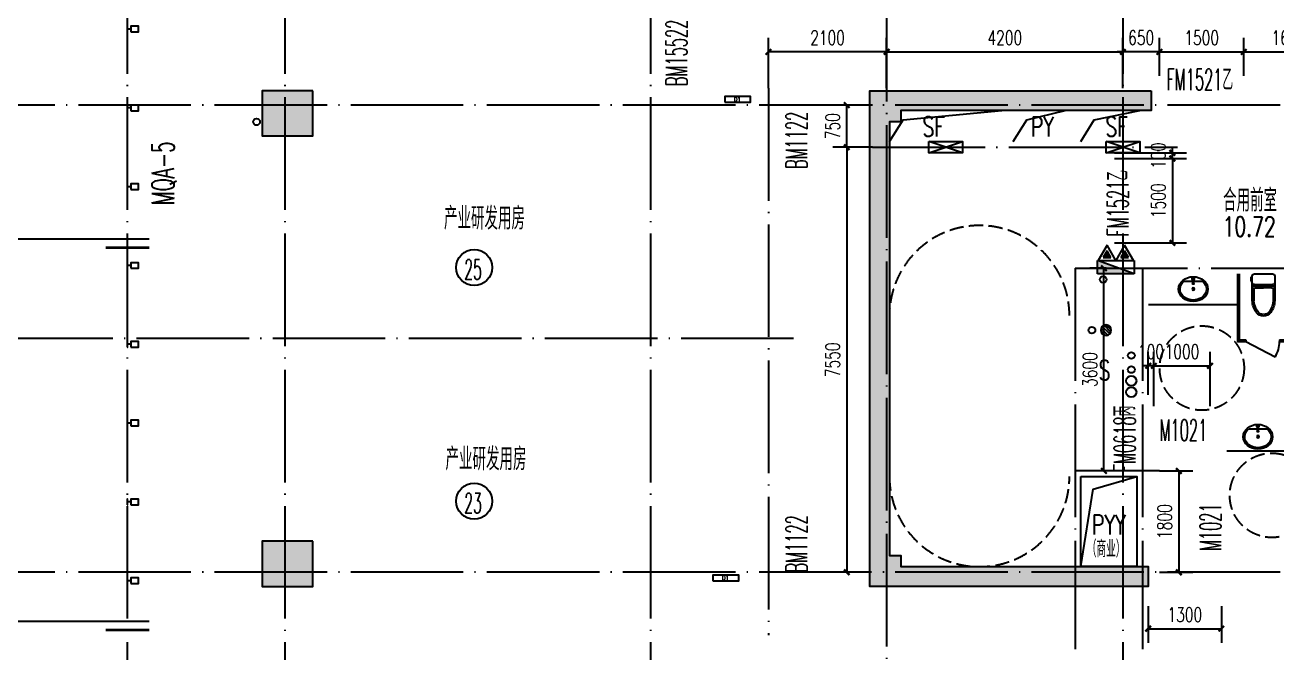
# Model space of a CAD drawing. Extents: x 1980812 to 2578970, y -669191 to 284498.
# Drawn here: x 1992050 to 2014305, y -177211 to -166057 of the extents above; entities that cross this region are included whole.
import ezdxf
from ezdxf.enums import TextEntityAlignment as Align

# ---------------------------------------------------------------- set-up
doc = ezdxf.new("R2010")
doc.units = 0
doc.header["$LTSCALE"] = 1000
doc.header["$MEASUREMENT"] = 0
for name, pattern in [('CONTINOUS', [0]), ('DASH', [0.35, 0.25, -0.1]), ('DOTE', [2.42, 2, -0.2, 0.02, -0.2])]:
    doc.linetypes.add(name, pattern=pattern)
for name, color, linetype in [('0-文字（管井）', 53, 'Continuous'), ('0-文字（防火门)', 22, 'Continuous'), ('A-FLOR-PFIX', 253, 'Continuous'), ('A-FLOR-TPTN', 44, 'Continuous'), ('COLU', 6, 'Continuous'), ('COLU_HATCH', 251, 'Continuous'), ('dote', 1, 'DOTE'), ('DQ-L', 2, 'Continuous'), ('DQ2', 2, 'Continuous'), ('EQUIP_地漏', 255, 'Continuous'), ('EQUIP_消火栓', 255, 'Continuous'), ('LINE', 31, 'Continuous'), ('STAIR', 2, 'Continuous'), ('VALVE_喷淋', 255, 'Continuous'), ('VPIPE-喷淋', 220, 'Continuous'), ('VPIPE-废水', 30, 'Continuous'), ('VPIPE-污水', 50, 'Continuous'), ('VPIPE-消防', 20, 'Continuous'), ('VPIPE-雨水', 140, 'Continuous'), ('WALL', 4, 'Continuous'), ('WINDOW', 2, 'Continuous'), ('幕墙编号', 14, 'Continuous'), ('房号', 231, 'Continuous'), ('房间名称', 7, 'Continuous'), ('栏杆', 143, 'Continuous'), ('留洞', 63, 'CONTINOUS'), ('空线', 3, 'Continuous'), ('窗户分隔', 133, 'Continuous'), ('节点', 3, 'Continuous'), ('详细尺寸', 11, 'Continuous'), ('详细标注', 231, 'Continuous'), ('门窗编号', 56, 'Continuous'), ('门窗编号（回迁图纸）', 56, 'Continuous')]:
    doc.layers.add(name, color=color, linetype=linetype)
doc.styles.add('_TCH_DIM_T3', font='SIMPLEX', dxfattribs={"width": 0.705882, "bigfont": 'GBCBIG'})
doc.styles.add('D8', font='txtw.shx', dxfattribs={"width": 0.7, "bigfont": 'hztxtw.shx'})
doc.styles.add('HZF', font='ROMANS2', dxfattribs={"width": 0.7, "bigfont": 'HZDF2'})
doc.styles.add('HZTXTW', font='txtw.shx', dxfattribs={"width": 0.6, "bigfont": 'hztxtw.shx'})
doc.dimstyles.new('_TCH_ARCH&&100', dxfattribs={"dimtxt": 255, "dimasz": 100, "dimexe": 250, "dimexo": 300, "dimgap": 122.5, "dimtad": 1, "dimdec": 0, "dimzin": 0, "dimdsep": 46, "dimtxsty": '_TCH_DIM_T3', "dimblk": 'ARCHTICK', "dimcen": 0.09, "dimclrt": 7, "dimazin": 2, "dimtfac": 1, "dimtdec": 0, "dimtix": 1, "dimtmove": 2, "dimatfit": 3, "dimfxl": 1, "dimtolj": 1, "dimtzin": 0, "dimarcsym": 0})

# ---------------------------------------------------------------- blocks, each defined once
blk = doc.blocks.new('A$C204647D6')
at = {"layer": 'dote'}
blk.add_line((8600, -7400), (8600, -17119.6), dxfattribs=at)
blk = doc.blocks.new('A$C18E54BEC')
at = {"layer": '房号'}
for centre in [(3367, -10586), (3367, -14737)]:
    blk.add_circle(centre, 320, dxfattribs=at)
at = {"layer": '房号', "style": 'HZTXTW', "width": 0.506757}
for s, p in [('25', (3192, -10800)), ('23', (3192, -14951))]:
    blk.add_text(s, height=358.4, dxfattribs=at).set_placement(p)
blk = doc.blocks.new('A$C1FE24B19')
at = {"layer": '房间名称', "style": 'HZTXTW', "width": 0.6}
for p in [(3551, -9712), (3578, -13987)]:
    blk.add_text('产业研发用房', height=400, rotation=0.0006, dxfattribs=at).set_placement(p, align=Align.MIDDLE_CENTER)
blk = doc.blocks.new('A-WC4')
for p, q in [((-200, 475), (-200, 40)), ((200, 40), (200, 475)), ((-228, 57), (-228, 130)), ((-228, 130), (-210, 130)), ((-210, 57), (-228, 57)), ((-210, 130), (-210, 115)), ((-210, 115), (-200, 115)), ((-210, 72), (-210, 115)), ((-200, 72), (-210, 72)), ((-210, 72), (-210, 57)), ((180, 220), (-180, 220)), ((-160, 190), (160, 190)), ((-160, 0), (160, 0))]:
    blk.add_line(p, q)
at = {"color": 251}
for p, q in [((-170, 270), (-170, 476)), ((170, 270), (170, 475)), ((-150, 250), (0, 250)), ((150, 250), (0, 250))]:
    blk.add_line(p, q, dxfattribs=at)
for centre, radius, start, end in [((189, 460), 389, 144.5404, 177.815), ((0, 590), 160, 90, 143.2005), ((0, 590), 160, 36.7995, 90), ((-189, 460), 389, 2.185, 35.4596), ((-180, 240), 20, 180, 270), ((180, 240), 20, 270, 0), ((-160, 150), 40, 90, 180), ((-160, 40), 40, 180, 270), ((160, 150), 40, 0, 90), ((160, 40), 40, 270, 0)]:
    blk.add_arc(centre, radius, start, end)
for centre, radius, start, end in [((189, 460), 359, 144.5982, 177.815), ((0, 590), 130, 90, 143.0508), ((0, 590), 130, 36.9492, 90), ((-189, 460), 359, 2.185, 35.4018), ((-150, 270), 20, 180, 270), ((150, 270), 20, 270, 0)]:
    blk.add_arc(centre, radius, start, end, dxfattribs=at)
blk = doc.blocks.new('A-UR2')
for p, q in [((-61, 284), (-116, 188)), ((116, 188), (61, 284)), ((-225, 190), (-225, 30)), ((-195, 0), (195, 0)), ((-168, 190), (-171, 199)), ((154, 180), (-154, 180)), ((171, 199), (168, 190)), ((225, 30), (225, 190))]:
    blk.add_line(p, q)
at = {"color": 252}
for p, q in [((-39, 272), (-91, 180)), ((91, 180), (39, 272))]:
    blk.add_line(p, q, dxfattribs=at)
blk.add_circle((0, 90), 25, dxfattribs=at)
for centre, radius, start, end in [((0, 250), 70, 29.4871, 150.5129), ((-198, 190), 27.5, 18.9246, 180), ((-195, 30), 30, 180, 270), ((-154, 195), 15, 198.9246, 270), ((-129, 195), 15, 270, 330.5129), ((129, 195), 15, 209.4871, 270), ((154, 195), 15, 270, 341.0754), ((198, 190), 27.5, 0, 161.0754), ((195, 30), 30, 270, 0)]:
    blk.add_arc(centre, radius, start, end)
blk.add_arc((0, 250), 45, 29.4871, 150.5129, dxfattribs=at)
blk = doc.blocks.new('A-SINK-4')
for p, q in [((-158, 126), (-13, 126)), ((-13, 78), (-13, 170)), ((13, 78), (-13, 78)), ((13, 170), (13, 78)), ((13, 126), (158, 126))]:
    blk.add_line(p, q)
blk.add_circle((0, 270), 20)
for centre, radius, start, end in [((0, 88), 19.5, 133.6408, 46.2627), ((0, 170), 13.5, 0, 180)]:
    blk.add_arc(centre, radius, start, end)
at = {"extrusion": (0, 0, -1)}
blk.add_ellipse((0, 270), major_axis=(260, 0), ratio=0.846154, dxfattribs=at)
blk.add_ellipse((0, 270), major_axis=(-235, 0), ratio=0.829787, start_param=2.310338, end_param=7.11444)
blk = doc.blocks.new('tbharthaergar')
at = {"layer": 'A-FLOR-PFIX'}
for p, q in [((2035, -3550), (458, -3550)), ((2900, -6150), (2900, -5600)), ((2900, -6150), (1850, -6150))]:
    blk.add_line(p, q, dxfattribs=at)
at = {"layer": 'A-FLOR-TPTN'}
for p, q in [((2965, -3000), (2965, -4170)), ((3835, -3000), (3835, -4170)), ((3865, -3000), (3865, -4170)), ((4735, -3000), (4735, -4541)), ((4765, -3000), (4765, -4541)), ((4735, -3604), (4735, -4541)), ((4765, -3604), (4765, -4541)), ((2185, -4170), (2185, -4200)), ((2185, -4200), (2705, -4475)), ((2785, -4170), (2785, -4200)), ((2785, -4170), (2935, -4170)), ((2965, -4170), (3085, -4170)), ((3085, -4170), (3085, -4200)), ((3085, -4200), (3605, -4475)), ((3685, -4170), (3835, -4170)), ((3685, -4170), (3685, -4200)), ((3685, -4200), (3985, -4200)), ((3865, -4170), (3985, -4170)), ((3985, -4170), (3985, -4200)), ((3985, -4200), (4505, -4475)), ((4585, -4170), (4735, -4170)), ((4585, -4170), (4585, -4200)), ((4585, -4200), (4735, -4200)), ((4750, -5346), (4352, -4661)), ((4765, -4541), (4735, -4541)), ((4735, -5346), (4735, -5500)), ((4765, -5346), (4735, -5346)), ((4765, -5346), (4765, -5500)), ((3110, -5600), (3110, -5900)), ((3140, -5600), (3140, -5900)), ((3810, -5600), (3810, -5900)), ((3840, -5600), (3840, -5900)), ((3110, -5900), (3140, -5900)), ((3810, -5900), (3840, -5900)), ((4750, -6400), (4322, -7192)), ((4180, -7300), (3660, -7025)), ((3350, -7300), (3350, -8200)), ((3580, -7300), (3350, -7300)), ((3380, -7330), (3380, -8200)), ((3580, -7330), (3380, -7330)), ((3580, -7300), (3580, -7330)), ((4650, -7300), (4180, -7300)), ((4180, -7300), (4180, -7330)), ((4650, -7330), (4180, -7330)), ((3380, -8200), (3350, -8200))]:
    blk.add_line(p, q, dxfattribs=at)
for points in [[(2035, -3000), (2035, -4200), (2185, -4200)], [(2065, -3000), (2065, -4170), (2185, -4170)], [(2935, -3000), (2935, -4170)], [(2785, -4200), (2965, -4200)], [(2935, -4200), (3085, -4200)]]:
    blk.add_lwpolyline(points, dxfattribs=at)
for centre, radius, start, end in [((2273, -4200), 512, 327.4617, 359.9502), ((3173, -4200), 512, 327.4617, 359.9502), ((4073, -4200), 512, 327.4617, 359.9502), ((4836, -5532), 997, 95.7943, 119.0455), ((4092, -7300), 512, 147.4617, 179.9502), ((4723, -6508), 792, 239.6591, 271.9796)]:
    blk.add_arc(centre, radius, start, end, dxfattribs=at)
at = {"layer": 'LINE', "linetype": 'DASH'}
for centre in [(1404, -4673), (2650, -6933)]:
    blk.add_circle(centre, 750, dxfattribs=at)
at = {"layer": '留洞'}
blk.add_lwpolyline([(4750, -6300), (4974, -5742), (6050, -5600)], dxfattribs=at)
blk.add_lwpolyline([(4750, -5600), (6050, -5600), (6050, -6300), (4750, -6300)], close=True, dxfattribs=at)
at = {"layer": 'A-FLOR-PFIX', "xscale": -1, "rotation": 180}
for name, p in [('A-SINK-4', (1250, -3000)), ('A-WC4', (2500, -3000)), ('A-WC4', (3400, -3000)), ('A-WC4', (4300, -3000)), ('A-WC4', (5450, -3000)), ('A-SINK-4', (2400, -5623))]:
    blk.add_blockref(name, p, dxfattribs=at)
at = {"layer": 'A-FLOR-PFIX', "rotation": 180}
for p in [(3450, -5600), (4150, -5600)]:
    blk.add_blockref('A-UR2', p, dxfattribs=at)
at = {"layer": 'A-FLOR-PFIX', "extrusion": (0, 0, -1), "zscale": -1, "rotation": 270}
blk.add_blockref('A-WC4', (-4650, -7750), dxfattribs=at)
at = {"layer": 'A-FLOR-PFIX', "extrusion": (0, 0, -1), "xscale": -1, "zscale": -1}
blk.add_blockref('A-WC4', (-5450, -8200), dxfattribs=at)
blk = doc.blocks.new('_ArchTick')
at = {"color": 0, "linetype": 'ByBlock', "const_width": 0.4}
blk.add_lwpolyline([(-0.5, -0.5), (0.5, 0.5)], dxfattribs=at)
blk = doc.blocks.new('*D1362')
at = {"layer": 'Defpoints', "color": 0, "transparency": 16777216}
for p in [(-5900, -8500), (-4600, -8500), (-4600, -9202)]:
    blk.add_point(p, dxfattribs=at)
at = {"layer": '详细标注', "color": 0, "lineweight": -2, "transparency": 16777216}
for p, q in [((-5900, -8800), (-5900, -9452)), ((-4600, -8800), (-4600, -9452)), ((-5900, -9202), (-4600, -9202))]:
    blk.add_line(p, q, dxfattribs=at)
at = {"layer": '详细标注', "color": 0, "lineweight": -2, "transparency": 16777216, "xscale": 100, "yscale": 100, "zscale": 100, "rotation": 180}
blk.add_blockref('_ArchTick', (-5900, -9202), dxfattribs=at)
at = {"layer": '详细标注', "color": 0, "lineweight": -2, "transparency": 16777216, "xscale": 100, "yscale": 100, "zscale": 100}
blk.add_blockref('_ArchTick', (-4600, -9202), dxfattribs=at)
at = {"layer": '详细标注', "color": 7, "transparency": 16777216, "insert": (-5250, -8952), "char_height": 255, "attachment_point": 5, "style": '_TCH_DIM_T3'}
blk.add_mtext('\\A1;1300', dxfattribs=at)
blk = doc.blocks.new('*D1363')
at = {"layer": 'Defpoints', "color": 0, "transparency": 16777216}
for p in [(-4200, 1044), (-5700, 316), (-4200, 316)]:
    blk.add_point(p, dxfattribs=at)
at = {"layer": '详细标注', "color": 0, "lineweight": -2, "transparency": 16777216}
for p, q in [((-5700, 616), (-5700, 1294)), ((-4200, 616), (-4200, 1294)), ((-5700, 1044), (-4200, 1044))]:
    blk.add_line(p, q, dxfattribs=at)
at = {"layer": '详细标注', "color": 0, "lineweight": -2, "transparency": 16777216, "xscale": 100, "yscale": 100, "zscale": 100, "rotation": 180}
blk.add_blockref('_ArchTick', (-5700, 1044), dxfattribs=at)
at = {"layer": '详细标注', "color": 0, "lineweight": -2, "transparency": 16777216, "xscale": 100, "yscale": 100, "zscale": 100}
blk.add_blockref('_ArchTick', (-4200, 1044), dxfattribs=at)
at = {"layer": '详细标注', "color": 7, "transparency": 16777216, "insert": (-4950, 1294), "char_height": 255, "attachment_point": 5, "style": '_TCH_DIM_T3'}
blk.add_mtext('\\A1;1500', dxfattribs=at)
blk = doc.blocks.new('*D1364')
at = {"layer": 'Defpoints', "color": 0, "transparency": 16777216}
for p in [(-6350, 1044), (-6350, 316), (-5700, 316)]:
    blk.add_point(p, dxfattribs=at)
at = {"layer": '详细标注', "color": 0, "lineweight": -2, "transparency": 16777216}
for p, q in [((-6350, 616), (-6350, 1294)), ((-5700, 616), (-5700, 1294)), ((-6350, 1044), (-6450, 1044)), ((-5700, 1044), (-6350, 1044)), ((-5700, 1044), (-5600, 1044))]:
    blk.add_line(p, q, dxfattribs=at)
at = {"layer": '详细标注', "color": 0, "lineweight": -2, "transparency": 16777216, "xscale": 100, "yscale": 100, "zscale": 100}
for p, rotation in [((-6350, 1044), 4.864060441018334e-09), ((-5700, 1044), 180.0000000048641)]:
    blk.add_blockref('_ArchTick', p, dxfattribs=dict(at, rotation=rotation))
at = {"layer": '详细标注', "color": 7, "transparency": 16777216, "insert": (-6025, 1294), "char_height": 255, "attachment_point": 5, "rotation": 0, "style": '_TCH_DIM_T3'}
blk.add_mtext('\\A1;650', dxfattribs=at)
blk = doc.blocks.new('*D1365')
at = {"layer": 'Defpoints', "color": 0, "transparency": 16777216}
for p in [(-6800, -850), (-6800, -2350), (-5470, -2350)]:
    blk.add_point(p, dxfattribs=at)
at = {"layer": '详细标注', "color": 0, "lineweight": -2, "transparency": 16777216}
for p, q in [((-6500, -850), (-5220, -850)), ((-5470, -850), (-5470, -2350)), ((-6500, -2350), (-5220, -2350))]:
    blk.add_line(p, q, dxfattribs=at)
at = {"layer": '详细标注', "color": 0, "lineweight": -2, "transparency": 16777216, "xscale": 100, "yscale": 100, "zscale": 100}
for p, rotation in [((-5470, -850), 90), ((-5470, -2350), 270)]:
    blk.add_blockref('_ArchTick', p, dxfattribs=dict(at, rotation=rotation))
at = {"layer": '详细标注', "color": 7, "transparency": 16777216, "insert": (-5720, -1600), "char_height": 255, "attachment_point": 5, "rotation": 90, "style": '_TCH_DIM_T3'}
blk.add_mtext('\\A1;1500', dxfattribs=at)
blk = doc.blocks.new('*D1366')
at = {"layer": 'Defpoints', "color": 0, "transparency": 16777216}
for p in [(-6800, -750), (-6800, -850), (-5470, -750)]:
    blk.add_point(p, dxfattribs=at)
at = {"layer": '详细标注', "color": 0, "lineweight": -2, "transparency": 16777216}
for p, q in [((-5470, -750), (-5470, -650)), ((-6500, -750), (-5220, -750)), ((-6500, -850), (-5220, -850)), ((-5470, -850), (-5470, -750)), ((-5470, -850), (-5470, -950))]:
    blk.add_line(p, q, dxfattribs=at)
at = {"layer": '详细标注', "color": 0, "lineweight": -2, "transparency": 16777216, "xscale": 100, "yscale": 100, "zscale": 100}
for p, rotation in [((-5470, -750), 270), ((-5470, -850), 90)]:
    blk.add_blockref('_ArchTick', p, dxfattribs=dict(at, rotation=rotation))
at = {"layer": '详细标注', "color": 7, "transparency": 16777216, "insert": (-5720, -800), "char_height": 255, "attachment_point": 5, "rotation": 90, "style": '_TCH_DIM_T3'}
blk.add_mtext('\\A1;100', dxfattribs=at)
blk = doc.blocks.new('*D1367')
at = {"layer": 'Defpoints', "color": 0, "transparency": 16777216}
for p in [(-6000, -6400), (-6000, -8200), (-5356, -8200)]:
    blk.add_point(p, dxfattribs=at)
at = {"layer": '详细标注', "color": 0, "lineweight": -2, "transparency": 16777216}
for p, q in [((-5700, -6400), (-5106, -6400)), ((-5356, -6400), (-5356, -8200)), ((-5700, -8200), (-5106, -8200))]:
    blk.add_line(p, q, dxfattribs=at)
at = {"layer": '详细标注', "color": 0, "lineweight": -2, "transparency": 16777216, "xscale": 100, "yscale": 100, "zscale": 100}
for p, rotation in [((-5356, -6400), 90), ((-5356, -8200), 270)]:
    blk.add_blockref('_ArchTick', p, dxfattribs=dict(at, rotation=rotation))
at = {"layer": '详细标注', "color": 7, "transparency": 16777216, "insert": (-5606, -7300), "char_height": 255, "attachment_point": 5, "rotation": 90, "style": '_TCH_DIM_T3'}
blk.add_mtext('\\A1;1800', dxfattribs=at)
blk = doc.blocks.new('*D1380')
at = {"layer": 'Defpoints', "color": 0, "transparency": 16777216}
for p in [(-2600, 1044), (-4200, 400), (-2600, 400)]:
    blk.add_point(p, dxfattribs=at)
at = {"layer": '详细标注', "color": 0, "lineweight": -2, "transparency": 16777216}
for p, q in [((-4200, 700), (-4200, 1294)), ((-2600, 700), (-2600, 1294)), ((-4200, 1044), (-2600, 1044))]:
    blk.add_line(p, q, dxfattribs=at)
at = {"layer": '详细标注', "color": 0, "lineweight": -2, "transparency": 16777216, "xscale": 100, "yscale": 100, "zscale": 100, "rotation": 180}
blk.add_blockref('_ArchTick', (-4200, 1044), dxfattribs=at)
at = {"layer": '详细标注', "color": 0, "lineweight": -2, "transparency": 16777216, "xscale": 100, "yscale": 100, "zscale": 100}
blk.add_blockref('_ArchTick', (-2600, 1044), dxfattribs=at)
at = {"layer": '详细标注', "color": 7, "transparency": 16777216, "insert": (-3400, 1294), "char_height": 255, "attachment_point": 5, "style": '_TCH_DIM_T3'}
blk.add_mtext('\\A1;1600', dxfattribs=at)
blk = doc.blocks.new('*D1381')
at = {"layer": 'Defpoints', "color": 0, "transparency": 16777216}
for p in [(-6350, 1044), (-10550, 100), (-6350, 100)]:
    blk.add_point(p, dxfattribs=at)
at = {"layer": '详细标注', "color": 0, "lineweight": -2, "transparency": 16777216}
for p, q in [((-10550, 400), (-10550, 1294)), ((-6350, 400), (-6350, 1294)), ((-10550, 1044), (-6350, 1044))]:
    blk.add_line(p, q, dxfattribs=at)
at = {"layer": '详细标注', "color": 0, "lineweight": -2, "transparency": 16777216, "xscale": 100, "yscale": 100, "zscale": 100, "rotation": 180}
blk.add_blockref('_ArchTick', (-10550, 1044), dxfattribs=at)
at = {"layer": '详细标注', "color": 0, "lineweight": -2, "transparency": 16777216, "xscale": 100, "yscale": 100, "zscale": 100}
blk.add_blockref('_ArchTick', (-6350, 1044), dxfattribs=at)
at = {"layer": '详细标注', "color": 7, "transparency": 16777216, "insert": (-8450, 1294), "char_height": 255, "attachment_point": 5, "style": '_TCH_DIM_T3'}
blk.add_mtext('\\A1;4200', dxfattribs=at)
blk = doc.blocks.new('*D1382')
at = {"layer": 'Defpoints', "color": 0, "transparency": 16777216}
for p in [(-12650, 1044), (-12650, 100), (-10550, 100)]:
    blk.add_point(p, dxfattribs=at)
at = {"layer": '详细标注', "color": 0, "lineweight": -2, "transparency": 16777216}
for p, q in [((-12650, 400), (-12650, 1294)), ((-10550, 400), (-10550, 1294)), ((-10550, 1044), (-12650, 1044))]:
    blk.add_line(p, q, dxfattribs=at)
at = {"layer": '详细标注', "color": 0, "lineweight": -2, "transparency": 16777216, "xscale": 100, "yscale": 100, "zscale": 100}
for p, rotation in [((-12650, 1044), 180.0000000021312), ((-10550, 1044), 2.131255172344027e-09)]:
    blk.add_blockref('_ArchTick', p, dxfattribs=dict(at, rotation=rotation))
at = {"layer": '详细标注', "color": 7, "transparency": 16777216, "insert": (-11600, 1294), "char_height": 255, "attachment_point": 5, "rotation": 0, "style": '_TCH_DIM_T3'}
blk.add_mtext('\\A1;2100', dxfattribs=at)
blk = doc.blocks.new('*D1383')
at = {"layer": 'Defpoints', "color": 0, "transparency": 16777216}
for p in [(-4800, -4532), (-5800, -5550), (-4800, -5550)]:
    blk.add_point(p, dxfattribs=at)
at = {"layer": '详细标注', "color": 0, "lineweight": -2, "transparency": 16777216}
for p, q in [((-5800, -5250), (-5800, -4282)), ((-4800, -5250), (-4800, -4282)), ((-5800, -4532), (-4800, -4532))]:
    blk.add_line(p, q, dxfattribs=at)
at = {"layer": '详细标注', "color": 0, "lineweight": -2, "transparency": 16777216, "xscale": 100, "yscale": 100, "zscale": 100, "rotation": 180}
blk.add_blockref('_ArchTick', (-5800, -4532), dxfattribs=at)
at = {"layer": '详细标注', "color": 0, "lineweight": -2, "transparency": 16777216, "xscale": 100, "yscale": 100, "zscale": 100}
blk.add_blockref('_ArchTick', (-4800, -4532), dxfattribs=at)
at = {"layer": '详细标注', "color": 7, "transparency": 16777216, "insert": (-5300, -4282), "char_height": 255, "attachment_point": 5, "style": '_TCH_DIM_T3'}
blk.add_mtext('\\A1;1000', dxfattribs=at)
blk = doc.blocks.new('*D1384')
at = {"layer": 'Defpoints', "color": 0, "transparency": 16777216}
for p in [(-5900, -4532), (-5900, -5350), (-5800, -5350)]:
    blk.add_point(p, dxfattribs=at)
at = {"layer": '详细标注', "color": 0, "lineweight": -2, "transparency": 16777216}
for p, q in [((-5900, -5050), (-5900, -4282)), ((-5800, -5050), (-5800, -4282)), ((-5900, -4532), (-6000, -4532)), ((-5800, -4532), (-5900, -4532)), ((-5800, -4532), (-5700, -4532))]:
    blk.add_line(p, q, dxfattribs=at)
at = {"layer": '详细标注', "color": 0, "lineweight": -2, "transparency": 16777216, "xscale": 100, "yscale": 100, "zscale": 100}
for p, rotation in [((-5900, -4532), 2.074403563237919e-08), ((-5800, -4532), 180.000000020744)]:
    blk.add_blockref('_ArchTick', p, dxfattribs=dict(at, rotation=rotation))
at = {"layer": '详细标注', "color": 7, "transparency": 16777216, "insert": (-5850, -4282), "char_height": 255, "attachment_point": 5, "rotation": 0, "style": '_TCH_DIM_T3'}
blk.add_mtext('\\A1;100', dxfattribs=at)
blk = doc.blocks.new('*D1385')
at = {"layer": 'Defpoints', "color": 0, "transparency": 16777216}
for p in [(-6687, -2800), (-6350, -2800), (-6350, -6400)]:
    blk.add_point(p, dxfattribs=at)
at = {"layer": '详细标注', "color": 0, "lineweight": -2, "transparency": 16777216}
for p, q in [((-6650, -2800), (-6937, -2800)), ((-6687, -6400), (-6687, -2800)), ((-6650, -6400), (-6937, -6400))]:
    blk.add_line(p, q, dxfattribs=at)
at = {"layer": '详细标注', "color": 0, "lineweight": -2, "transparency": 16777216, "xscale": 100, "yscale": 100, "zscale": 100}
for p, rotation in [((-6687, -2800), 90), ((-6687, -6400), 270)]:
    blk.add_blockref('_ArchTick', p, dxfattribs=dict(at, rotation=rotation))
at = {"layer": '详细标注', "color": 7, "transparency": 16777216, "insert": (-6937, -4600), "char_height": 255, "attachment_point": 5, "rotation": 90, "style": '_TCH_DIM_T3'}
blk.add_mtext('\\A1;3600', dxfattribs=at)
blk = doc.blocks.new('*D1386')
at = {"layer": 'Defpoints', "color": 0, "transparency": 16777216}
for p in [(-11259, 100), (-10500, 100), (-10500, -650)]:
    blk.add_point(p, dxfattribs=at)
at = {"layer": '详细标注', "color": 0, "lineweight": -2, "transparency": 16777216}
for p, q in [((-10800, 100), (-11509, 100)), ((-11259, -650), (-11259, 100)), ((-10800, -650), (-11509, -650))]:
    blk.add_line(p, q, dxfattribs=at)
at = {"layer": '详细标注', "color": 0, "lineweight": -2, "transparency": 16777216, "xscale": 100, "yscale": 100, "zscale": 100}
for p, rotation in [((-11259, 100), 90), ((-11259, -650), 270)]:
    blk.add_blockref('_ArchTick', p, dxfattribs=dict(at, rotation=rotation))
at = {"layer": '详细标注', "color": 7, "transparency": 16777216, "insert": (-11509, -275), "char_height": 255, "attachment_point": 5, "rotation": 90, "style": '_TCH_DIM_T3'}
blk.add_mtext('\\A1;750', dxfattribs=at)
blk = doc.blocks.new('*D1387')
at = {"layer": 'Defpoints', "color": 0, "transparency": 16777216}
for p in [(-10600, -650), (-11259, -8200), (-10600, -8200)]:
    blk.add_point(p, dxfattribs=at)
at = {"layer": '详细标注', "color": 0, "lineweight": -2, "transparency": 16777216}
for p, q in [((-10900, -650), (-11509, -650)), ((-11259, -650), (-11259, -8200)), ((-10900, -8200), (-11509, -8200))]:
    blk.add_line(p, q, dxfattribs=at)
at = {"layer": '详细标注', "color": 0, "lineweight": -2, "transparency": 16777216, "xscale": 100, "yscale": 100, "zscale": 100}
for p, rotation in [((-11259, -650), 90), ((-11259, -8200), 270)]:
    blk.add_blockref('_ArchTick', p, dxfattribs=dict(at, rotation=rotation))
at = {"layer": '详细标注', "color": 7, "transparency": 16777216, "insert": (-11509, -4425), "char_height": 255, "attachment_point": 5, "rotation": 90, "style": '_TCH_DIM_T3'}
blk.add_mtext('\\A1;7550', dxfattribs=at)
blk = doc.blocks.new('灭火器')
at = {"layer": 'VALVE_喷淋'}
for points in [[(-87, 50), (-156, 170), (-225, 50)], [(225, 50), (156, 170), (87, 50)]]:
    blk.add_hatch(color=8, dxfattribs=at).paths.add_polyline_path(points)
at = {"layer": 'EQUIP_消火栓'}
for p, q in [((-156, 270), (-312, 0)), ((0, 0), (-156, 270)), ((156, 270), (0, 0)), ((312, 0), (156, 270)), ((-156, 170), (-225, 50)), ((-225, 50), (-87, 50)), ((-87, 50), (-156, 170)), ((0, 0), (312, 0)), ((156, 170), (87, 50)), ((87, 50), (225, 50)), ((225, 50), (156, 170)), ((-312, 0), (0, 0))]:
    blk.add_line(p, q, dxfattribs=at)
blk = doc.blocks.new('$TwtSys$00000434')
for p, q in [((-0.5, 0.5), (-0.5, -0.5)), ((-0.5, -0.5), (0.5, 0.5)), ((0.5, 0.5), (-0.5, 0.5)), ((0.5, -0.5), (0.5, 0.5)), ((-0.5, -0.5), (0.5, -0.5))]:
    blk.add_line(p, q)
blk.add_solid([(0.5, -0.5), (0.5, 0.5), (-0.5, -0.5)])
blk = doc.blocks.new('$TwtSys$00000141')
for p, q in [((-94, 8), (-10, 92)), ((-94, 8), (-10, 92)), ((-87, -35), (35, 87)), ((-87, -35), (35, 87)), ((-66, -66), (66, 66)), ((-66, -66), (66, 66)), ((-32, -87), (88, 33)), ((-32, -87), (88, 33)), ((11, -92), (92, -11)), ((11, -92), (92, -11))]:
    blk.add_line(p, q)
blk.add_circle((0, 0), 94)
blk.add_circle((0, 0), 94)
blk = doc.blocks.new('A$C4C6074F0')
at = {"layer": 'VPIPE-喷淋', "linetype": 'Continuous'}
for centre in [(15050, -12600), (15050, -12800)]:
    blk.add_circle(centre, 90, dxfattribs=at)
at = {"layer": 'VPIPE-废水', "linetype": 'Continuous'}
blk.add_circle((14350, -11700), 60, dxfattribs=at)
at = {"layer": 'VPIPE-污水', "linetype": 'Continuous'}
for centre in [(15050, -12150), (15050, -12400)]:
    blk.add_circle(centre, 60, dxfattribs=at)
at = {"layer": 'VPIPE-消防', "linetype": 'Continuous'}
blk.add_circle((14550, -10800), 60, dxfattribs=at)
at = {"layer": 'VPIPE-雨水', "linetype": 'Continuous'}
blk.add_circle((-500, -8000), 60, dxfattribs=at)
at = {"layer": 'EQUIP_地漏', "xscale": -1, "rotation": 2.75409889306359e-09}
blk.add_blockref('$TwtSys$00000141', (14600, -11700), dxfattribs=at)
at = {"layer": 'EQUIP_消火栓'}
blk.add_blockref('灭火器', (14775, -10460), dxfattribs=at)
at = {"layer": 'EQUIP_消火栓', "xscale": -650.0000000000002, "yscale": 240, "zscale": 650.0000000000002, "rotation": 1.571400130018219e-06}
blk.add_blockref('$TwtSys$00000434', (14775, -10580), dxfattribs=at)
blk = doc.blocks.new('DQ-EL-D1')
at = {"layer": 'DQ2'}
blk.add_lwpolyline([(-230, -50), (230, -50), (230, 50), (-230, 50)], close=True, dxfattribs=at)
at = {"layer": 'DQ2', "style": 'D8', "width": 0.7}
blk.add_text('D1', height=80, dxfattribs=at).set_placement((-8, 0), align=Align.MIDDLE)
blk = doc.blocks.new('A$C0E49695A')
at = {"layer": 'DQ-L'}
for p in [(8052, -7600), (7840, -16100)]:
    blk.add_blockref('DQ-EL-D1', p, dxfattribs=at)
blk = doc.blocks.new('sthnsth')
at = {"layer": '门窗编号（回迁图纸）', "style": 'HZTXTW', "width": 0.5}
blk.add_text('BM1122', height=380, dxfattribs=at).set_placement((2008429, 252506))
blk = doc.blocks.new('sshsgrs')
at = {"layer": '门窗编号（回迁图纸）', "style": 'HZTXTW', "width": 0.5}
blk.add_text('BM15522', height=380, dxfattribs=at).set_placement((2000831, 252506))
blk = doc.blocks.new('qerhtasew')
at = {"layer": '门窗编号', "rotation": 90}
for name, p in [('sshsgrs', (2256328, -2167974)), ('sthnsth', (2258460, -2177045)), ('sthnsth', (2258460, -2184212))]:
    blk.add_blockref(name, p, dxfattribs=at)
blk = doc.blocks.new('竖梃0903')
at = {"layer": '窗户分隔'}
blk.add_line((115028288, 22648046), (115028222, 22648046), dxfattribs=at)
for points in [[(115028222, 22648096), (115028225, 22648096), (115028225, 22647996), (115028222, 22647996)], [(115028288, 22648096), (115028422, 22648096), (115028422, 22647996), (115028288, 22647996)]]:
    blk.add_lwpolyline(points, close=True, dxfattribs=at)
blk = doc.blocks.new('16')
at = {"layer": 'dote'}
for p, q in [((-10800, -650), (-5377.5, -650)), ((-7200, -2800), (-7200, -9565.6)), ((-7200, -2800), (-200, -2800)), ((-6000, -2800), (-6000, -9565.6)), ((-5700, -6400), (-7200, -6400))]:
    blk.add_line(p, q, dxfattribs=at)
at = {"layer": 'STAIR', "linetype": 'DASH'}
for centre, start, end in [((-8900, -3640), 0, 180), ((-8900, -6500), 180, 360)]:
    blk.add_arc(centre, 1600, start, end, dxfattribs=at)
at = {"layer": '栏杆'}
blk.add_lwpolyline([(-7100, -6500), (-6100, -6500), (-6100, -8100), (-7100, -8100)], close=True, dxfattribs=at)
at = {"layer": '空线'}
for p, q in [((-9800, -750), (-9200, -550)), ((-9200, -750), (-9800, -550)), ((-6650, -750), (-6050, -550)), ((-6050, -750), (-6650, -550))]:
    blk.add_line(p, q, dxfattribs=at)
for points in [[(-10500, -550), (-10258, -162), (-8500, 0)], [(-8300, -550), (-8058, -162), (-7375, 0)], [(-7100, -550), (-6858, -162), (-6050, 0)], [(-7100, -8100), (-6877.2, -6726.2), (-6100, -6500)]]:
    blk.add_lwpolyline(points, dxfattribs=at)
for points in [[(-9800, -550), (-9200, -550), (-9200, -750), (-9800, -750)], [(-6650, -550), (-6050, -550), (-6050, -750), (-6650, -750)]]:
    blk.add_lwpolyline(points, close=True, dxfattribs=at)
at = {"layer": 'WALL'}
blk.add_blockref('tbharthaergar', (-6350, 100), dxfattribs=at)
at = {"layer": '0-文字（管井）', "style": 'HZF', "width": 0.7}
for s, p in [('S', (-6676.7, -4610.3)), ('PYY', (-6600.6, -7355.7))]:
    blk.add_text(s, height=350, dxfattribs=at).set_placement(p, align=Align.MIDDLE_CENTER)
at = {"layer": '0-文字（防火门)', "style": 'HZTXTW', "width": 0.5}
for s, p in [('FM1521乙', (-5574.3, 361.8)), ('M1021', (-5698.2, -5865.7))]:
    blk.add_text(s, height=380, dxfattribs=at).set_placement(p)
for s, p in [('FM1521乙', (-6251.4, -2236.9)), ('FM0618丙', (-6128.4, -6424.4, 200)), ('M1021', (-4605.2, -7823.6))]:
    blk.add_text(s, height=380, rotation=90, dxfattribs=at).set_placement(p)
at = {"layer": '房间名称'}
for s, height, style, width, p in [('SF', 350, 'HZF', 0.7, (-9713.1, -284.4)), ('PY', 350, 'HZF', 0.7, (-7782.1, -284.4)), ('SF', 350, 'HZF', 0.7, (-6460.4, -284.4)), ('10.72', 350, 'HZF', 0.7, (-4105.7, -2058.7)), ('（商业）', 300, 'HZTXTW', 0.5, (-6647.6, -7783.4))]:
    blk.add_text(s, height=height, dxfattribs=dict(at, style=style, width=width)).set_placement(p, align=Align.MIDDLE_CENTER)
at = {"layer": '房间名称', "style": 'HZTXTW', "width": 0.6}
blk.add_text('合用前室', height=400, rotation=0.00057, dxfattribs=at).set_placement((-4089.2, -1592.9), align=Align.MIDDLE_CENTER)
at = {"layer": '详细标注'}
for p1, p2, distance, picture, middle in [((-10550, 100), (-12650, 100), -943.6, '*D1382', (-11600, 1293.6)), ((-10550, 100), (-6350, 100), 943.6, '*D1381', (-8450, 1293.6)), ((-5700, 316.4), (-6350, 316.4), -727.2, '*D1364', (-6025, 1293.6)), ((-5700, 316.4), (-4200, 316.4), 727.2, '*D1363', (-4950, 1293.6)), ((-4200, 400), (-2600, 400), 643.6, '*D1380', (-3400, 1293.6)), ((-10500, -650), (-10500, 100), 758.8, '*D1386', (-11508.8, -275)), ((-10600, -650), (-10600, -8200), -658.8, '*D1387', (-11508.8, -4425)), ((-6800, -850), (-6800, -750), -1329.6, '*D1366', (-5720.4, -800)), ((-6800, -850), (-6800, -2350), 1329.6, '*D1365', (-5720.4, -1600)), ((-6350, -6400), (-6350, -2800), 336.8, '*D1385', (-6936.8, -4600)), ((-5800, -5350), (-5900, -5350), -817.9, '*D1384', (-5850, -4282.1)), ((-5800, -5550), (-4800, -5550), 1017.9, '*D1383', (-5300, -4282.1)), ((-6000, -6400), (-6000, -8200), 644, '*D1367', (-5606, -7300))]:
    dim = blk.add_aligned_dim(p1=p1, p2=p2, distance=distance, dimstyle='_TCH_ARCH&&100', dxfattribs=at)
    dim.commit()
    dim.dimension.update_dxf_attribs({"geometry": picture, "text_midpoint": middle})
dim = blk.add_aligned_dim(p1=(-5900, -8500), p2=(-4600, -8500), distance=-701.6, dimstyle='_TCH_ARCH&&100', override={"dimfxl": 150}, dxfattribs=at)
dim.commit()
dim.dimension.update_dxf_attribs({"geometry": '*D1362', "text_midpoint": (-5250, -8951.6)})

msp = doc.modelspace()

# ---------------------------------------------------------------- hatches: boundary and pattern name
at = {"layer": 'COLU_HATCH'}
h = msp.add_hatch(color=256, dxfattribs=at)
h.dxf.hatch_style = 1
h.paths.add_polyline_path([(1997166.5, -167227.9), (1996266.5, -167227.9), (1996266.5, -168027.9), (1997166.5, -168027.9)])
h = msp.add_hatch(color=256, dxfattribs=at)
h.dxf.hatch_style = 1
h.paths.add_polyline_path([(2012066.5, -167227.9), (2012066.5, -167577.9), (2007616.5, -167577.9), (2007616.5, -167777.9), (2007416.5, -167777.9), (2007416.5, -175477.9), (2007616.5, -175477.9), (2007616.5, -175677.9), (2012016.5, -175677.9), (2012016.5, -176027.9), (2007066.5, -176027.9), (2007066.5, -167227.9)])
h = msp.add_hatch(color=256, dxfattribs=at)
h.dxf.hatch_style = 1
h.paths.add_polyline_path([(1997166.5, -175227.9), (1996266.5, -175227.9), (1996266.5, -176027.9), (1997166.5, -176027.9)])

# ---------------------------------------------------------------- linework, layer by layer
at = {"layer": 'COLU'}
for points in [[(1997166.5, -167227.9), (1996266.5, -167227.9), (1996266.5, -168027.9), (1997166.5, -168027.9)], [(2012066.5, -167227.9), (2012066.5, -167577.9), (2007616.5, -167577.9), (2007616.5, -167777.9), (2007416.5, -167777.9), (2007416.5, -175477.9), (2007616.5, -175477.9), (2007616.5, -175677.9), (2012016.5, -175677.9), (2012016.5, -176027.9), (2007066.5, -176027.9), (2007066.5, -167227.9)], [(1997166.5, -175227.9), (1996266.5, -175227.9), (1996266.5, -176027.9), (1997166.5, -176027.9)]]:
    msp.add_lwpolyline(points, close=True, dxfattribs=at)
at = {"layer": 'dote'}
for p, q in [((1993866.5, -150400.7), (1993866.5, -192501.6)), ((1996666.5, -150400.7), (1996666.5, -192501.6)), ((2003166.5, -150400.7), (2003166.5, -192501.6)), ((2011566.5, -150400.7), (2011566.5, -192501.6)), ((2007366.5, -150897.8), (2007366.5, -191573.5)), ((2053079.9, -167477.9), (1988213, -167477.9)), ((2005712.7, -171627.9), (1989668.7, -171627.9)), ((2053079.9, -175777.9), (1988213, -175777.9))]:
    msp.add_line(p, q, dxfattribs=at)
at = {"layer": '节点'}
for p, q in [((1994259.6, -169862.1), (1990165, -169862.1)), ((1994259.6, -176652.1), (1990185.7, -176652.1))]:
    msp.add_line(p, q, dxfattribs=at)
at = {"layer": '节点', "ltscale": 0.5, "const_width": 50}
for points in [[(1994259.6, -170012.1), (1993481.6, -170012.1)], [(1994259.6, -176802.1), (1993481.6, -176802.1)]]:
    msp.add_lwpolyline(points, dxfattribs=at)

# ---------------------------------------------------------------- block references
at = {"layer": 'DQ-L'}
msp.add_blockref('A$C0E49695A', (1996666.5, -159777.9), dxfattribs=at)
at = {"layer": 'EQUIP_地漏'}
msp.add_blockref('A$C4C6074F0', (1996666.5, -159777.9), dxfattribs=at)
at = {"layer": 'WALL'}
msp.add_blockref('16', (2017916.5, -167577.9), dxfattribs=at)
at = {"layer": 'WINDOW', "xscale": -1, "rotation": 180}
for p in [(-113034355.2, 22481917.9), (-113034355.2, 22480517.9), (-113034355.2, 22479117.9), (-113034355.2, 22477717.9), (-113034355.2, 22476317.9), (-113034355.2, 22474917.9), (-113034355.2, 22473517.9), (-113034355.2, 22472117.9)]:
    msp.add_blockref('竖梃0903', p, dxfattribs=at)
at = {"layer": '房号'}
msp.add_blockref('A$C18E54BEC', (1996666.5, -159777.9), dxfattribs=at)
at = {"layer": '房间名称'}
msp.add_blockref('A$C1FE24B19', (1996666.5, -159777.9), dxfattribs=at)
at = {"layer": '详细尺寸'}
msp.add_blockref('A$C204647D6', (1996666.5, -159777.9), dxfattribs=at)
at = {"layer": '门窗编号（回迁图纸）'}
msp.add_blockref('qerhtasew', (0, 0), dxfattribs=at)

# ---------------------------------------------------------------- texts
at = {"layer": '幕墙编号', "style": 'HZTXTW', "width": 0.6}
msp.add_text('MQA-5', height=400, rotation=90.00057, dxfattribs=at).set_placement((1994502.9, -168689), align=Align.MIDDLE_CENTER)

doc.saveas('drawing.dxf')
